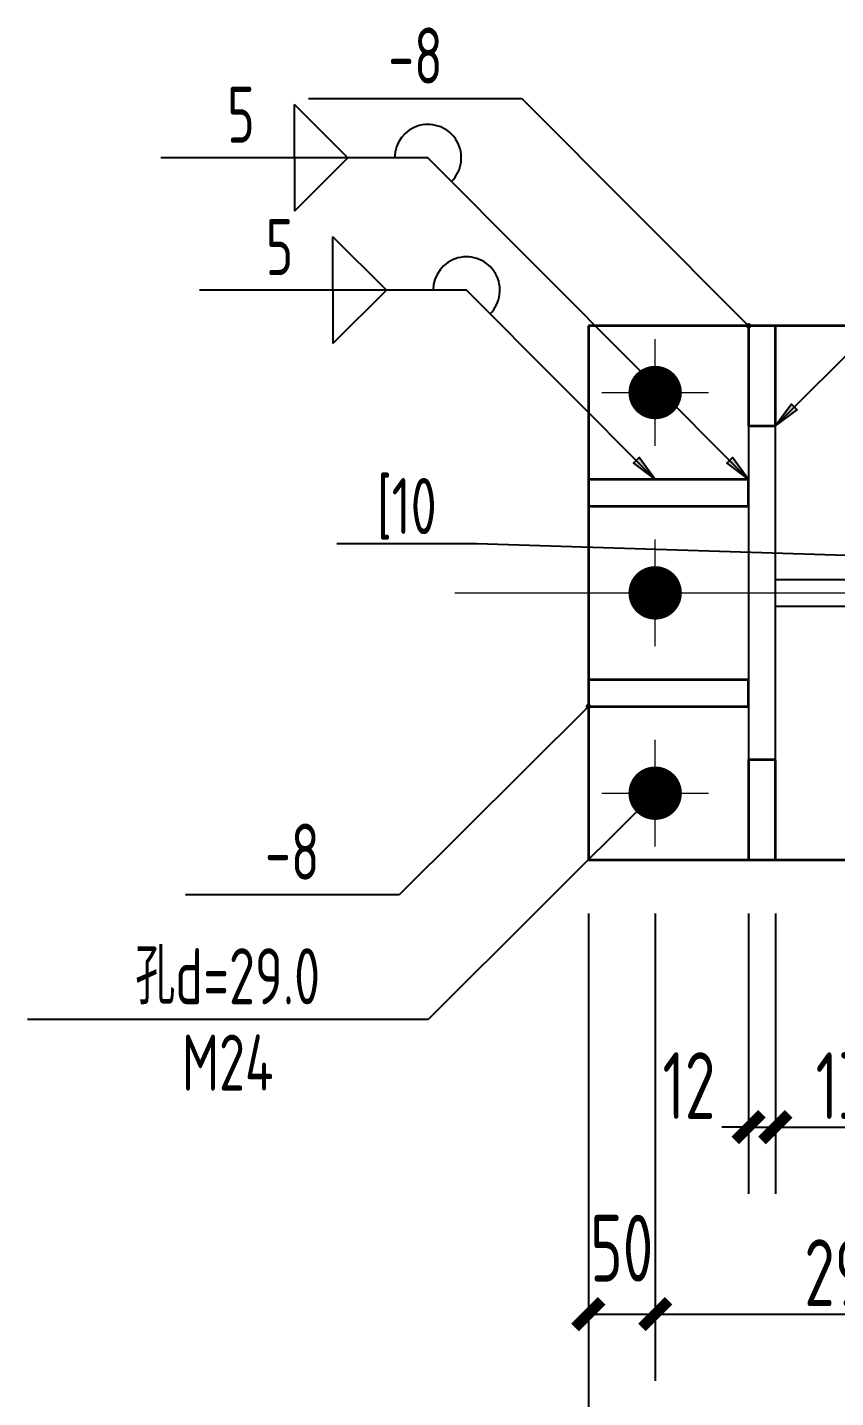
# Model space of a CAD drawing. Extents: x 69728788 to 150676229, y 15322671 to 43663798.
# Drawn here: x 75204992 to 75208017, y 19733883 to 19739012 of the extents above; entities that cross this region are included whole.
import ezdxf
from ezdxf.enums import TextEntityAlignment as Align

# ---------------------------------------------------------------- set-up
doc = ezdxf.new("R2010")
doc.units = 0
doc.header["$LTSCALE"] = 1000
doc.header["$MEASUREMENT"] = 0
doc.linetypes.add('线型2', pattern=[5, 3, -2])
doc.layers.get('0').update_dxf_attribs({"linetype": 'CONTINUOUS'})
doc.layers.get('DEFPOINTS').update_dxf_attribs({"linetype": 'CONTINUOUS'})
for name, color, linetype in [('10', 7, 'CONTINUOUS'), ('字符串标注', 253, 'CONTINUOUS'), ('尺寸标注', 253, 'CONTINUOUS'), ('焊缝标注', 253, 'CONTINUOUS'), ('螺栓孔标注', 253, 'CONTINUOUS'), ('钢板标注', 253, 'CONTINUOUS')]:
    doc.layers.add(name, color=color, linetype=linetype)
doc.layers.add('20', color=2, linetype='CONTINUOUS', lineweight=35)
doc.styles.add('PkpmHz', font='Pkpmeng', dxfattribs={"width": 0.7, "bigfont": 'hztxt'})
doc.dimstyles.new('Pkpm_1.00', dxfattribs={"dimtxt": 250, "dimasz": 100, "dimexe": 250, "dimexo": 0.0625, "dimgap": 30, "dimtad": 1, "dimdec": 0, "dimrnd": 5, "dimzin": 0, "dimdsep": 46, "dimtxsty": 'PkpmHz', "dimblk1": 'ARCHTICK', "dimblk2": 'ARCHTICK', "dimsah": 1, "dimcen": 0.09, "dimadec": 0, "dimazin": 0, "dimtfac": 1, "dimtdec": 0, "dimtmove": 2, "dimatfit": 1, "dimfxl": 1, "dimtolj": 1, "dimtzin": 0, "dimarcsym": 0})

# ---------------------------------------------------------------- blocks, each defined once
blk = doc.blocks.new('_ArchTick')
at = {"color": 0, "linetype": 'ByBlock', "const_width": 0.4}
blk.add_lwpolyline([(-0.5, -0.5), (0.5, 0.5)], dxfattribs=at)
blk = doc.blocks.new('*D1283')
at = {"layer": 'DEFPOINTS', "color": 0, "linetype": 'Continuous'}
for p in [(75207691.9, 19735895.1), (75207791.9, 19735895.1), (75207791.9, 19734895.1)]:
    blk.add_point(p, dxfattribs=at)
at = {"layer": '尺寸标注', "color": 0, "linetype": 'Continuous', "lineweight": -2}
for p, q in [((75207691.9, 19735695.1), (75207691.9, 19734645.1)), ((75207791.9, 19735695.1), (75207791.9, 19734645.1)), ((75207691.9, 19734895.1), (75207591.9, 19734895.1)), ((75207691.9, 19734895.1), (75207791.9, 19734895.1)), ((75207791.9, 19734895.1), (75207891.9, 19734895.1))]:
    blk.add_line(p, q, dxfattribs=at)
at = {"layer": '尺寸标注', "color": 0, "linetype": 'Continuous', "lineweight": -2, "xscale": 100, "yscale": 100, "zscale": 100}
blk.add_blockref('_ArchTick', (75207691.9, 19734895.1), dxfattribs=at)
at = {"layer": '尺寸标注', "color": 0, "linetype": 'Continuous', "lineweight": -2, "xscale": 100, "yscale": 100, "zscale": 100, "rotation": 180}
blk.add_blockref('_ArchTick', (75207791.9, 19734895.1), dxfattribs=at)
at = {"layer": '尺寸标注', "color": 0, "linetype": 'Continuous', "insert": (75207468.3, 19735050.4), "char_height": 250, "attachment_point": 5, "style": 'PkpmHz'}
blk.add_mtext('\\A1;12', dxfattribs=at)
blk = doc.blocks.new('*D1284')
at = {"layer": 'DEFPOINTS', "color": 0, "linetype": 'Continuous'}
for p in [(75207791.9, 19735895.1), (75208408.6, 19735895.1), (75208408.6, 19734895.1)]:
    blk.add_point(p, dxfattribs=at)
at = {"layer": '尺寸标注', "color": 0, "linetype": 'Continuous', "lineweight": -2}
for p, q in [((75207791.9, 19735695.1), (75207791.9, 19734645.1)), ((75208408.6, 19735695.1), (75208408.6, 19734645.1)), ((75207791.9, 19734895.1), (75208408.6, 19734895.1))]:
    blk.add_line(p, q, dxfattribs=at)
at = {"layer": '尺寸标注', "color": 0, "linetype": 'Continuous', "lineweight": -2, "xscale": 100, "yscale": 100, "zscale": 100, "rotation": 180}
blk.add_blockref('_ArchTick', (75207791.9, 19734895.1), dxfattribs=at)
at = {"layer": '尺寸标注', "color": 0, "linetype": 'Continuous', "lineweight": -2, "xscale": 100, "yscale": 100, "zscale": 100}
blk.add_blockref('_ArchTick', (75208408.6, 19734895.1), dxfattribs=at)
at = {"layer": '尺寸标注', "color": 0, "linetype": 'Continuous', "insert": (75208100.3, 19735050.1), "char_height": 250, "attachment_point": 5, "style": 'PkpmHz'}
blk.add_mtext('\\A1;132', dxfattribs=at)
blk = doc.blocks.new('*D1290')
at = {"layer": 'DEFPOINTS', "color": 0, "linetype": 'Continuous'}
for p in [(75207091.9, 19735895.1), (75207341.9, 19735895.1), (75207341.9, 19734195.1)]:
    blk.add_point(p, dxfattribs=at)
at = {"layer": '尺寸标注', "color": 0, "linetype": 'Continuous', "lineweight": -2}
for p, q in [((75207091.9, 19735695.1), (75207091.9, 19733945.1)), ((75207341.9, 19735695.1), (75207341.9, 19733945.1)), ((75207091.9, 19734195.1), (75207341.9, 19734195.1))]:
    blk.add_line(p, q, dxfattribs=at)
at = {"layer": '尺寸标注', "color": 0, "linetype": 'Continuous', "lineweight": -2, "xscale": 100, "yscale": 100, "zscale": 100, "rotation": 180}
blk.add_blockref('_ArchTick', (75207091.9, 19734195.1), dxfattribs=at)
at = {"layer": '尺寸标注', "color": 0, "linetype": 'Continuous', "lineweight": -2, "xscale": 100, "yscale": 100, "zscale": 100}
blk.add_blockref('_ArchTick', (75207341.9, 19734195.1), dxfattribs=at)
at = {"layer": '尺寸标注', "color": 0, "linetype": 'Continuous', "insert": (75207216.9, 19734441.9), "char_height": 250, "attachment_point": 5, "style": 'PkpmHz'}
blk.add_mtext('\\A1;50', dxfattribs=at)
blk = doc.blocks.new('*D1291')
at = {"layer": 'DEFPOINTS', "color": 0, "linetype": 'Continuous'}
for p in [(75207341.9, 19735895.1), (75208816.9, 19735895.1), (75208816.9, 19734195.1)]:
    blk.add_point(p, dxfattribs=at)
at = {"layer": '尺寸标注', "color": 0, "linetype": 'Continuous', "lineweight": -2}
for p, q in [((75207341.9, 19735695.1), (75207341.9, 19733945.1)), ((75208816.9, 19735695.1), (75208816.9, 19733945.1)), ((75207341.9, 19734195.1), (75208816.9, 19734195.1))]:
    blk.add_line(p, q, dxfattribs=at)
at = {"layer": '尺寸标注', "color": 0, "linetype": 'Continuous', "lineweight": -2, "xscale": 100, "yscale": 100, "zscale": 100, "rotation": 180}
blk.add_blockref('_ArchTick', (75207341.9, 19734195.1), dxfattribs=at)
at = {"layer": '尺寸标注', "color": 0, "linetype": 'Continuous', "lineweight": -2, "xscale": 100, "yscale": 100, "zscale": 100}
blk.add_blockref('_ArchTick', (75208816.9, 19734195.1), dxfattribs=at)
at = {"layer": '尺寸标注', "color": 0, "linetype": 'Continuous', "insert": (75208079.4, 19734350.1), "char_height": 250, "attachment_point": 5, "style": 'PkpmHz'}
blk.add_mtext('\\A1;295', dxfattribs=at)
blk = doc.blocks.new('*D1294')
at = {"layer": 'DEFPOINTS', "color": 0, "linetype": 'Continuous'}
for p in [(75207091.9, 19735895.1), (75208816.9, 19735895.1), (75208816.9, 19733495.1)]:
    blk.add_point(p, dxfattribs=at)
at = {"layer": '尺寸标注', "color": 0, "linetype": 'Continuous', "lineweight": -2}
for p, q in [((75207091.9, 19735695.1), (75207091.9, 19733245.1)), ((75208816.9, 19735695.1), (75208816.9, 19733245.1)), ((75207091.9, 19733495.1), (75208816.9, 19733495.1))]:
    blk.add_line(p, q, dxfattribs=at)
at = {"layer": '尺寸标注', "color": 0, "linetype": 'Continuous', "lineweight": -2, "xscale": 100, "yscale": 100, "zscale": 100, "rotation": 180}
blk.add_blockref('_ArchTick', (75207091.9, 19733495.1), dxfattribs=at)
at = {"layer": '尺寸标注', "color": 0, "linetype": 'Continuous', "lineweight": -2, "xscale": 100, "yscale": 100, "zscale": 100}
blk.add_blockref('_ArchTick', (75208816.9, 19733495.1), dxfattribs=at)
at = {"layer": '尺寸标注', "color": 0, "linetype": 'Continuous', "insert": (75207954.4, 19733650.1), "char_height": 250, "attachment_point": 5, "style": 'PkpmHz'}
blk.add_mtext('\\A1;345', dxfattribs=at)

msp = doc.modelspace()

# ---------------------------------------------------------------- hatches: boundary and pattern name
at = {"layer": '焊缝标注'}
for points in [[(75207791.9, 19737520.1), (75207873.3, 19737580.2), (75207852.1, 19737601.4)], [(75207341.9, 19737320.1), (75207281.9, 19737401.5), (75207260.7, 19737380.3)], [(75207691.9, 19737320.1), (75207631.9, 19737401.5), (75207610.7, 19737380.3)]]:
    msp.add_hatch(color=256, dxfattribs=at).paths.add_polyline_path(points)

# ---------------------------------------------------------------- linework, layer by layer
at = {"layer": '10', "lineweight": 18, "ltscale": 100}
for p, q in [((75207341.9, 19737445.1, -1300), (75207341.9, 19737845.1, -1300)), ((75207141.9, 19737645.1, -1300), (75207541.9, 19737645.1, -1300)), ((75207341.9, 19736695.1, -1300), (75207341.9, 19737095.1, -1300)), ((75207141.9, 19736895.1, -1300), (75207541.9, 19736895.1, -1300)), ((75207341.9, 19735945.1, -1300), (75207341.9, 19736345.1, -1300)), ((75207141.9, 19736145.1, -1300), (75207541.9, 19736145.1, -1300))]:
    msp.add_line(p, q, dxfattribs=at)
at = {"layer": '10', "color": 3, "ltscale": 100}
for p, q in [((75207791.9, 19737520.1, -1300), (75207691.9, 19737520.1, -1300)), ((75207691.9, 19737520.1, -1300), (75207691.9, 19736270.1, -1300)), ((75207791.9, 19736270.1, -1300), (75207791.9, 19737520.1, -1300)), ((75207791.9, 19736945.1, -1300), (75209841.9, 19736945.1, -1300)), ((75207791.9, 19736845.1, -1300), (75209841.9, 19736845.1, -1300)), ((75207691.9, 19736270.1, -1300), (75207791.9, 19736270.1, -1300))]:
    msp.add_line(p, q, dxfattribs=at)
at = {"layer": '10', "linetype": '线型2', "lineweight": 18, "ltscale": 100}
msp.add_line((75206591.9, 19736895.1, -1300), (75211041.9, 19736895.1, -1300), dxfattribs=at)
at = {"layer": '10', "color": 1, "ltscale": 100, "const_width": 100, "elevation": -1300}
for points in [[(75207391.9, 19737645.1, 1), (75207291.9, 19737645.1, 1)], [(75207391.9, 19736895.1, 1), (75207291.9, 19736895.1, 1)], [(75207391.9, 19736145.1, 1), (75207291.9, 19736145.1, 1)]]:
    msp.add_lwpolyline(points, format="xyb", close=True, dxfattribs=at)
at = {"layer": '20', "ltscale": 100}
for p, q in [((75210541.9, 19737895.1, -1300), (75207091.9, 19737895.1, -1300)), ((75207091.9, 19737895.1, -1300), (75207091.9, 19735895.1, -1300)), ((75207791.9, 19737895.1, -1300), (75207691.9, 19737895.1, -1300)), ((75207691.9, 19737895.1, -1300), (75207691.9, 19737520.1, -1300)), ((75207791.9, 19737520.1, -1300), (75207791.9, 19737895.1, -1300)), ((75207691.9, 19737520.1, -1300), (75207791.9, 19737520.1, -1300)), ((75207691.9, 19737320.1, -1300), (75207091.9, 19737320.1, -1300)), ((75207091.9, 19737320.1, -1300), (75207091.9, 19737220.1, -1300)), ((75207691.9, 19737220.1, -1300), (75207691.9, 19737320.1, -1300)), ((75207091.9, 19737220.1, -1300), (75207691.9, 19737220.1, -1300)), ((75207691.9, 19736570.1, -1300), (75207091.9, 19736570.1, -1300)), ((75207091.9, 19736570.1, -1300), (75207091.9, 19736470.1, -1300)), ((75207691.9, 19736470.1, -1300), (75207691.9, 19736570.1, -1300)), ((75207091.9, 19736470.1, -1300), (75207691.9, 19736470.1, -1300)), ((75207791.9, 19736270.1, -1300), (75207691.9, 19736270.1, -1300)), ((75207691.9, 19736270.1, -1300), (75207691.9, 19735895.1, -1300)), ((75207791.9, 19735895.1, -1300), (75207791.9, 19736270.1, -1300)), ((75207091.9, 19735895.1, -1300), (75210541.9, 19735895.1, -1300)), ((75207691.9, 19735895.1, -1300), (75207791.9, 19735895.1, -1300))]:
    msp.add_line(p, q, dxfattribs=at)
at = {"layer": '字符串标注', "ltscale": 100}
for p, q in [((75206674.7, 19737078.5, -1300), (75206149.7, 19737078.5, -1300)), ((75208691.9, 19737015.1, -1300), (75206674.7, 19737078.5, -1300))]:
    msp.add_line(p, q, dxfattribs=at)
at = {"layer": '焊缝标注', "ltscale": 100}
for p, q in [((75206191.3, 19738523.7, -1300), (75205991.3, 19738723.7, -1300)), ((75205991.3, 19738523.7, -1300), (75205991.3, 19738723.7, -1300)), ((75206491.3, 19738523.7, -1300), (75205491.3, 19738523.7, -1300)), ((75206191.3, 19738523.7, -1300), (75205991.3, 19738323.7, -1300)), ((75205991.3, 19738523.7, -1300), (75205991.3, 19738323.7, -1300)), ((75207691.9, 19737320.1, -1300), (75206491.3, 19738523.7, -1300)), ((75206335.7, 19738028.1, -1300), (75206135.7, 19738228.1, -1300)), ((75206135.7, 19738028.1, -1300), (75206135.7, 19738228.1, -1300)), ((75207791.9, 19737520.1, -1300), (75208499.3, 19738227, -1300)), ((75206635.7, 19738028.1, -1300), (75205635.7, 19738028.1, -1300)), ((75206335.7, 19738028.1, -1300), (75206135.7, 19737828.1, -1300)), ((75206135.7, 19738028.1, -1300), (75206135.7, 19737828.1, -1300)), ((75207341.9, 19737320.1, -1300), (75206635.7, 19738028.1, -1300))]:
    msp.add_line(p, q, dxfattribs=at)
at = {"layer": '焊缝标注', "linetype": 'Continuous', "elevation": -1300}
for points in [[(75207791.9, 19737520.1), (75207873.3, 19737580.2), (75207852.1, 19737601.4)], [(75207341.9, 19737320.1), (75207281.9, 19737401.5), (75207260.7, 19737380.3)], [(75207691.9, 19737320.1), (75207631.9, 19737401.5), (75207610.7, 19737380.3)]]:
    msp.add_lwpolyline(points, close=True, dxfattribs=at)
at = {"layer": '焊缝标注', "ltscale": 100}
for centre in [(75206491.3, 19738523.7, -1300), (75206635.7, 19738028.1, -1300)]:
    msp.add_arc(centre, 125, 314.9315, 180, dxfattribs=at)
at = {"layer": '螺栓孔标注', "ltscale": 100}
for p, q in [((75207341.9, 19736145.1, -1300), (75206491.7, 19735298.3, -1300)), ((75206491.7, 19735298.3, -1300), (75204991.7, 19735298.3, -1300))]:
    msp.add_line(p, q, dxfattribs=at)
at = {"layer": '螺栓孔标注', "ltscale": 100, "const_width": 10, "elevation": -1300}
msp.add_lwpolyline([(75207346.9, 19736145.1, 1), (75207336.9, 19736145.1, 1)], format="xyb", close=True, dxfattribs=at)
at = {"layer": '钢板标注', "ltscale": 100}
for p, q in [((75206844.4, 19738744.7, -1300), (75206044.4, 19738744.7, -1300)), ((75207691.9, 19737895.1, -1300), (75206844.4, 19738744.7, -1300)), ((75207091.9, 19736470.1, -1300), (75206383.4, 19735764.4, -1300)), ((75206383.4, 19735764.4, -1300), (75205583.4, 19735764.4, -1300))]:
    msp.add_line(p, q, dxfattribs=at)
at = {"layer": '钢板标注', "ltscale": 100, "const_width": 10, "elevation": -1300}
for points in [[(75207696.9, 19737895.1, 1), (75207686.9, 19737895.1, 1)], [(75207096.9, 19736470.1, 1), (75207086.9, 19736470.1, 1)]]:
    msp.add_lwpolyline(points, format="xyb", close=True, dxfattribs=at)

# ---------------------------------------------------------------- texts
at = {"layer": '字符串标注', "style": 'PkpmHz', "width": 0.71}
msp.add_text('[10', height=210, dxfattribs=at).set_placement((75206412.2, 19737115.1, -1300), align=Align.CENTER)
at = {"layer": '焊缝标注', "style": 'PkpmHz', "width": 0.71}
for p in [(75205791.3, 19738580.3, -1300), (75205935.7, 19738084.7, -1300)]:
    msp.add_text('5', height=210, dxfattribs=at).set_placement(p, align=Align.CENTER)
at = {"layer": '螺栓孔标注', "style": 'PkpmHz', "width": 0.71}
msp.add_text('孔d=29.0', height=210, dxfattribs=at).set_placement((75205741.7, 19735354.9, -1300), align=Align.CENTER)
msp.add_text('M24', height=210, dxfattribs=at).set_placement((75205741.7, 19735241.7, -1300), align=Align.TOP_CENTER)
at = {"layer": '钢板标注', "style": 'PkpmHz', "width": 0.71}
for p in [(75206444.4, 19738801.3, -1300), (75205983.4, 19735821.1, -1300)]:
    msp.add_text('-8', height=210, dxfattribs=at).set_placement(p, align=Align.CENTER)

# ---------------------------------------------------------------- dimensions: what is measured, and where the dimension line sits
at = {"layer": '尺寸标注', "linetype": 'Continuous'}
for base, p1, p2, text, picture, middle in [((75207341.9, 19734195.1, -1300), (75207091.9, 19735895.1, -1300), (75207341.9, 19735895.1, -1300), '50', '*D1290', (75207216.9, 19734441.9, -1300)), ((75207791.9, 19734895.1, -1300), (75207691.9, 19735895.1, -1300), (75207791.9, 19735895.1, -1300), '12', '*D1283', (75207468.3, 19735050.4, -1300))]:
    dim = msp.add_linear_dim(base=base, p1=p1, p2=p2, text=text, dimstyle='Pkpm_1.00', override={"dimexo": 200, "dimtih": 0, "dimtoh": 0}, dxfattribs=at)
    dim.commit()
    dim.dimension.update_dxf_attribs({"geometry": picture, "text_midpoint": middle, "dimtype": 160})
for base, p1, p2, text, picture, middle in [((75208816.9, 19733495.1, -1300), (75207091.9, 19735895.1, -1300), (75208816.9, 19735895.1, -1300), '345', '*D1294', (75207954.4, 19733650.1, -1300)), ((75208816.9, 19734195.1, -1300), (75207341.9, 19735895.1, -1300), (75208816.9, 19735895.1, -1300), '295', '*D1291', (75208079.4, 19734350.1, -1300)), ((75208408.6, 19734895.1, -1300), (75207791.9, 19735895.1, -1300), (75208408.6, 19735895.1, -1300), '132', '*D1284', (75208100.3, 19735050.1, -1300))]:
    dim = msp.add_linear_dim(base=base, p1=p1, p2=p2, text=text, dimstyle='Pkpm_1.00', override={"dimexo": 200, "dimtih": 0, "dimtoh": 0}, dxfattribs=at)
    dim.commit()
    dim.dimension.update_dxf_attribs({"geometry": picture, "text_midpoint": middle})

doc.saveas('drawing.dxf')
